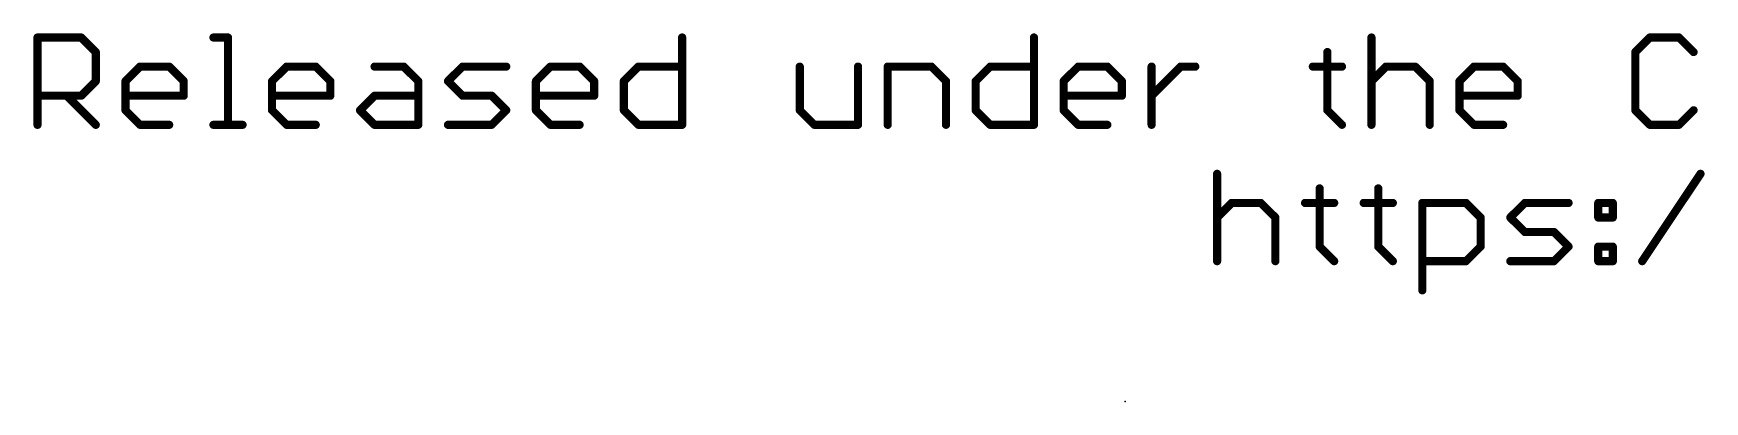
# Model space of a CAD drawing. Extents: x -44 to 63, y -18 to 50.
# Drawn here: x -44.02 to -12.91, y -17.37 to -10.51 of the extents above; entities that cross this region are included whole.
import ezdxf

# ---------------------------------------------------------------- set-up
doc = ezdxf.new("R2010")
doc.units = 0
doc.layers.add('23', color=53, linetype='CONTINUOUS')
doc.layers.add('51', color=53, linetype='CONTINUOUS')

msp = doc.modelspace()

# ---------------------------------------------------------------- linework, layer by layer
at = {"layer": '23'}
msp.add_point((-23.6982, -17.3736), dxfattribs=at)
at = {"layer": '51', "const_width": 0.1524}
for points in [[(-43.942, -12.2174), (-43.942, -10.5904)], [(-43.942, -10.5904), (-43.1285, -10.5904)], [(-43.1285, -10.5904), (-42.8573, -10.8616)], [(-40.6677, -10.5904), (-40.3965, -10.5904)], [(-40.3965, -10.5904), (-40.3965, -12.2174)], [(-31.943, -10.5904), (-31.943, -12.2174)], [(-25.3943, -10.5904), (-25.3943, -12.2174)], [(-19.1118, -10.5904), (-19.1118, -12.2174)], [(-13.9292, -10.5904), (-14.2003, -10.8616)], [(-13.3868, -10.5904), (-13.9292, -10.5904)], [(-13.1157, -10.8616), (-13.3868, -10.5904)], [(-42.8573, -10.8616), (-42.8573, -11.4039)], [(-19.9321, -10.8616), (-19.9321, -11.9462)], [(-14.2003, -10.8616), (-14.2003, -11.9462)], [(-42.3048, -11.4039), (-42.0337, -11.1327)], [(-42.0337, -11.1327), (-41.4914, -11.1327)], [(-41.4914, -11.1327), (-41.2202, -11.4039)], [(-39.5763, -11.4039), (-39.3051, -11.1327)], [(-39.3051, -11.1327), (-38.7628, -11.1327)], [(-38.7628, -11.1327), (-38.4916, -11.4039)], [(-37.6679, -11.1327), (-37.1256, -11.1327)], [(-37.1256, -11.1327), (-36.8544, -11.4039)], [(-36.3019, -11.4039), (-36.0308, -11.1327)], [(-36.0308, -11.1327), (-35.2173, -11.1327)], [(-34.6648, -11.4039), (-34.3936, -11.1327)], [(-34.3936, -11.1327), (-33.8513, -11.1327)], [(-33.8513, -11.1327), (-33.5801, -11.4039)], [(-33.0276, -11.4039), (-32.7565, -11.1327)], [(-32.7565, -11.1327), (-31.943, -11.1327)], [(-29.7533, -11.1327), (-29.7533, -11.9462)], [(-28.6687, -12.2174), (-28.6687, -11.1327)], [(-28.1162, -12.2174), (-28.1162, -11.1327)], [(-28.1162, -11.1327), (-27.3027, -11.1327)], [(-27.3027, -11.1327), (-27.0315, -11.4039)], [(-26.479, -11.4039), (-26.2078, -11.1327)], [(-26.2078, -11.1327), (-25.3943, -11.1327)], [(-24.8418, -11.4039), (-24.5707, -11.1327)], [(-24.5707, -11.1327), (-24.0283, -11.1327)], [(-24.0283, -11.1327), (-23.7572, -11.4039)], [(-23.2047, -12.2174), (-23.2047, -11.1327)], [(-23.2047, -11.6751), (-22.6624, -11.1327)], [(-22.6624, -11.1327), (-22.3912, -11.1327)], [(-20.2032, -11.1327), (-19.6609, -11.1327)], [(-19.1118, -11.4039), (-18.8406, -11.1327)], [(-18.8406, -11.1327), (-18.2983, -11.1327)], [(-18.2983, -11.1327), (-18.0271, -11.4039)], [(-17.4746, -11.4039), (-17.2035, -11.1327)], [(-17.2035, -11.1327), (-16.6611, -11.1327)], [(-16.6611, -11.1327), (-16.39, -11.4039)], [(-42.8573, -11.4039), (-43.1285, -11.6751)], [(-42.3048, -11.9462), (-42.3048, -11.4039)], [(-41.2202, -11.4039), (-41.2202, -11.6751)], [(-39.5763, -11.9462), (-39.5763, -11.4039)], [(-38.4916, -11.4039), (-38.4916, -11.6751)], [(-36.8544, -11.4039), (-36.8544, -12.2174)], [(-36.0308, -11.6751), (-36.3019, -11.4039)], [(-34.6648, -11.9462), (-34.6648, -11.4039)], [(-33.5801, -11.4039), (-33.5801, -11.6751)], [(-33.0276, -11.9462), (-33.0276, -11.4039)], [(-27.0315, -11.4039), (-27.0315, -12.2174)], [(-26.479, -11.9462), (-26.479, -11.4039)], [(-24.8418, -11.9462), (-24.8418, -11.4039)], [(-23.7572, -11.4039), (-23.7572, -11.6751)], [(-18.0271, -11.4039), (-18.0271, -12.2174)], [(-17.4746, -11.9462), (-17.4746, -11.4039)], [(-16.39, -11.4039), (-16.39, -11.6751)], [(-43.1285, -11.6751), (-43.942, -11.6751)], [(-43.3997, -11.6751), (-42.8573, -12.2174)], [(-41.2202, -11.6751), (-42.3048, -11.6751)], [(-38.4916, -11.6751), (-39.5763, -11.6751)], [(-37.9391, -11.9462), (-37.6679, -11.6751)], [(-37.6679, -11.6751), (-36.8544, -11.6751)], [(-35.4884, -11.6751), (-36.0308, -11.6751)], [(-35.2173, -11.9462), (-35.4884, -11.6751)], [(-33.5801, -11.6751), (-34.6648, -11.6751)], [(-23.7572, -11.6751), (-24.8418, -11.6751)], [(-16.39, -11.6751), (-17.4746, -11.6751)], [(-42.0337, -12.2174), (-42.3048, -11.9462)], [(-39.3051, -12.2174), (-39.5763, -11.9462)], [(-37.6679, -12.2174), (-37.9391, -11.9462)], [(-35.4884, -12.2174), (-35.2173, -11.9462)], [(-34.3936, -12.2174), (-34.6648, -11.9462)], [(-32.7565, -12.2174), (-33.0276, -11.9462)], [(-29.7533, -11.9462), (-29.4822, -12.2174)], [(-26.2078, -12.2174), (-26.479, -11.9462)], [(-24.5707, -12.2174), (-24.8418, -11.9462)], [(-19.9321, -11.9462), (-19.6609, -12.2174)], [(-17.2035, -12.2174), (-17.4746, -11.9462)], [(-14.2003, -11.9462), (-13.9292, -12.2174)], [(-13.3868, -12.2174), (-13.1157, -11.9462)], [(-41.4914, -12.2174), (-42.0337, -12.2174)], [(-40.6677, -12.2174), (-40.1254, -12.2174)], [(-38.7628, -12.2174), (-39.3051, -12.2174)], [(-36.8544, -12.2174), (-37.6679, -12.2174)], [(-36.3019, -12.2174), (-35.4884, -12.2174)], [(-33.8513, -12.2174), (-34.3936, -12.2174)], [(-31.943, -12.2174), (-32.7565, -12.2174)], [(-29.4822, -12.2174), (-28.6687, -12.2174)], [(-25.3943, -12.2174), (-26.2078, -12.2174)], [(-24.0283, -12.2174), (-24.5707, -12.2174)], [(-16.6611, -12.2174), (-17.2035, -12.2174)], [(-13.9292, -12.2174), (-13.3868, -12.2174)], [(-21.9848, -13.1304), (-21.9848, -14.7574)], [(-14.0719, -14.7574), (-12.9873, -13.1304)], [(-20.0765, -13.4016), (-20.0765, -14.4862)], [(-18.9851, -13.4016), (-18.9851, -14.4862)], [(-21.9848, -13.9439), (-21.7137, -13.6727)], [(-21.7137, -13.6727), (-21.1714, -13.6727)], [(-21.1714, -13.6727), (-20.9002, -13.9439)], [(-20.3477, -13.6727), (-19.8054, -13.6727)], [(-19.2563, -13.6727), (-18.7139, -13.6727)], [(-18.1648, -15.2997), (-18.1648, -13.6727)], [(-18.1648, -13.6727), (-17.3513, -13.6727)], [(-17.3513, -13.6727), (-17.0802, -13.9439)], [(-16.5277, -13.9439), (-16.2565, -13.6727)], [(-16.2565, -13.6727), (-15.443, -13.6727)], [(-14.8905, -13.6727), (-14.6193, -13.6727)], [(-14.8905, -13.9439), (-14.8905, -13.6727)], [(-14.6193, -13.6727), (-14.6193, -13.9439)], [(-20.9002, -13.9439), (-20.9002, -14.7574)], [(-17.0802, -13.9439), (-17.0802, -14.4862)], [(-16.2565, -14.2151), (-16.5277, -13.9439)], [(-14.6193, -13.9439), (-14.8905, -13.9439)], [(-15.7142, -14.2151), (-16.2565, -14.2151)], [(-15.443, -14.4862), (-15.7142, -14.2151)], [(-20.0765, -14.4862), (-19.8054, -14.7574)], [(-18.9851, -14.4862), (-18.7139, -14.7574)], [(-17.0802, -14.4862), (-17.3513, -14.7574)], [(-15.7142, -14.7574), (-15.443, -14.4862)], [(-14.8905, -14.4862), (-14.6193, -14.4862)], [(-14.8905, -14.7574), (-14.8905, -14.4862)], [(-14.6193, -14.4862), (-14.6193, -14.7574)], [(-17.3513, -14.7574), (-18.1648, -14.7574)], [(-16.5277, -14.7574), (-15.7142, -14.7574)], [(-14.6193, -14.7574), (-14.8905, -14.7574)]]:
    msp.add_lwpolyline(points, dxfattribs=at)
at = {"layer": '51', "const_width": 0.0762}
for points in [[(-43.9039, -10.5904, 1), (-43.9801, -10.5904)], [(-43.942, -10.5523, 1), (-43.942, -10.6285)], [(-43.1016, -10.5635, 1), (-43.1554, -10.6174)], [(-43.1285, -10.6285, 1), (-43.1285, -10.5523)], [(-40.6677, -10.5523, 1), (-40.6677, -10.6285)], [(-40.3584, -10.5904, 1), (-40.4346, -10.5904)], [(-40.3965, -10.6285, 1), (-40.3965, -10.5523)], [(-31.9049, -10.5904, 1), (-31.9811, -10.5904)], [(-25.3562, -10.5904, 1), (-25.4324, -10.5904)], [(-19.0737, -10.5904, 1), (-19.1499, -10.5904)], [(-13.9292, -10.5523, 1), (-13.9292, -10.6285)], [(-13.9022, -10.6174, 1), (-13.9561, -10.5635)], [(-13.3599, -10.5635, 1), (-13.4138, -10.6174)], [(-13.3868, -10.6285, 1), (-13.3868, -10.5523)], [(-42.8192, -10.8616, 1), (-42.8954, -10.8616)], [(-42.8843, -10.8885, 1), (-42.8304, -10.8346)], [(-19.894, -10.8616, 1), (-19.9702, -10.8616)], [(-14.2273, -10.8346, 1), (-14.1734, -10.8885)], [(-14.1622, -10.8616, 1), (-14.2384, -10.8616)], [(-13.1426, -10.8885, 1), (-13.0887, -10.8346)], [(-42.0337, -11.0946, 1), (-42.0337, -11.1708)], [(-42.0067, -11.1597, 1), (-42.0606, -11.1058)], [(-41.4644, -11.1058, 1), (-41.5183, -11.1597)], [(-41.4914, -11.1708, 1), (-41.4914, -11.0946)], [(-39.3051, -11.0946, 1), (-39.3051, -11.1708)], [(-39.2781, -11.1597, 1), (-39.332, -11.1058)], [(-38.7358, -11.1058, 1), (-38.7897, -11.1597)], [(-38.7628, -11.1708, 1), (-38.7628, -11.0946)], [(-37.6679, -11.0946, 1), (-37.6679, -11.1708)], [(-37.0987, -11.1058, 1), (-37.1525, -11.1597)], [(-37.1256, -11.1708, 1), (-37.1256, -11.0946)], [(-36.0308, -11.0946, 1), (-36.0308, -11.1708)], [(-36.0038, -11.1597, 1), (-36.0577, -11.1058)], [(-35.2173, -11.1708, 1), (-35.2173, -11.0946)], [(-34.3936, -11.0946, 1), (-34.3936, -11.1708)], [(-34.3667, -11.1597, 1), (-34.4206, -11.1058)], [(-33.8243, -11.1058, 1), (-33.8782, -11.1597)], [(-33.8513, -11.1708, 1), (-33.8513, -11.0946)], [(-32.7565, -11.0946, 1), (-32.7565, -11.1708)], [(-32.7295, -11.1597, 1), (-32.7834, -11.1058)], [(-31.943, -11.1708, 1), (-31.943, -11.0946)], [(-29.7152, -11.1327, 1), (-29.7914, -11.1327)], [(-28.6306, -11.1327, 1), (-28.7068, -11.1327)], [(-28.0781, -11.1327, 1), (-28.1543, -11.1327)], [(-28.1162, -11.0946, 1), (-28.1162, -11.1708)], [(-27.2757, -11.1058, 1), (-27.3296, -11.1597)], [(-27.3027, -11.1708, 1), (-27.3027, -11.0946)], [(-26.2078, -11.0946, 1), (-26.2078, -11.1708)], [(-26.1809, -11.1597, 1), (-26.2348, -11.1058)], [(-25.3943, -11.1708, 1), (-25.3943, -11.0946)], [(-24.5707, -11.0946, 1), (-24.5707, -11.1708)], [(-24.5437, -11.1597, 1), (-24.5976, -11.1058)], [(-24.0014, -11.1058, 1), (-24.0553, -11.1597)], [(-24.0283, -11.1708, 1), (-24.0283, -11.0946)], [(-23.1666, -11.1327, 1), (-23.2428, -11.1327)], [(-22.6624, -11.0946, 1), (-22.6624, -11.1708)], [(-22.6354, -11.1597, 1), (-22.6893, -11.1058)], [(-22.3912, -11.1708, 1), (-22.3912, -11.0946)], [(-20.2032, -11.0946, 1), (-20.2032, -11.1708)], [(-19.6609, -11.1708, 1), (-19.6609, -11.0946)], [(-18.8406, -11.0946, 1), (-18.8406, -11.1708)], [(-18.8137, -11.1597, 1), (-18.8676, -11.1058)], [(-18.2714, -11.1058, 1), (-18.3252, -11.1597)], [(-18.2983, -11.1708, 1), (-18.2983, -11.0946)], [(-17.2035, -11.0946, 1), (-17.2035, -11.1708)], [(-17.1765, -11.1597, 1), (-17.2304, -11.1058)], [(-16.6342, -11.1058, 1), (-16.6881, -11.1597)], [(-16.6611, -11.1708, 1), (-16.6611, -11.0946)], [(-42.8954, -11.4039, 1), (-42.8192, -11.4039)], [(-42.8304, -11.4308, 1), (-42.8843, -11.377)], [(-42.2667, -11.4039, 1), (-42.3429, -11.4039)], [(-42.3318, -11.377, 1), (-42.2779, -11.4308)], [(-41.1821, -11.4039, 1), (-41.2583, -11.4039)], [(-41.2471, -11.4308, 1), (-41.1932, -11.377)], [(-39.5382, -11.4039, 1), (-39.6144, -11.4039)], [(-39.6032, -11.377, 1), (-39.5493, -11.4308)], [(-38.4535, -11.4039, 1), (-38.5297, -11.4039)], [(-38.5185, -11.4308, 1), (-38.4646, -11.377)], [(-36.8163, -11.4039, 1), (-36.8925, -11.4039)], [(-36.8814, -11.4308, 1), (-36.8275, -11.377)], [(-36.275, -11.377, 1), (-36.3289, -11.4308)], [(-36.3289, -11.377, 1), (-36.275, -11.4308)], [(-34.6267, -11.4039, 1), (-34.7029, -11.4039)], [(-34.6917, -11.377, 1), (-34.6378, -11.4308)], [(-33.542, -11.4039, 1), (-33.6182, -11.4039)], [(-33.6071, -11.4308, 1), (-33.5532, -11.377)], [(-32.9895, -11.4039, 1), (-33.0657, -11.4039)], [(-33.0546, -11.377, 1), (-33.0007, -11.4308)], [(-26.9934, -11.4039, 1), (-27.0696, -11.4039)], [(-27.0584, -11.4308, 1), (-27.0046, -11.377)], [(-26.4409, -11.4039, 1), (-26.5171, -11.4039)], [(-26.5059, -11.377, 1), (-26.4521, -11.4308)], [(-24.8037, -11.4039, 1), (-24.8799, -11.4039)], [(-24.8688, -11.377, 1), (-24.8149, -11.4308)], [(-23.7191, -11.4039, 1), (-23.7953, -11.4039)], [(-23.7841, -11.4308, 1), (-23.7302, -11.377)], [(-19.1387, -11.377, 1), (-19.0849, -11.4308)], [(-17.989, -11.4039, 1), (-18.0652, -11.4039)], [(-18.0541, -11.4308, 1), (-18.0002, -11.377)], [(-17.4365, -11.4039, 1), (-17.5127, -11.4039)], [(-17.5016, -11.377, 1), (-17.4477, -11.4308)], [(-16.3519, -11.4039, 1), (-16.4281, -11.4039)], [(-16.4169, -11.4308, 1), (-16.363, -11.377)], [(-43.942, -11.637, 1), (-43.942, -11.7132)], [(-43.3727, -11.6481, 1), (-43.4266, -11.702)], [(-43.1554, -11.6481, 1), (-43.1016, -11.702)], [(-43.1285, -11.7132, 1), (-43.1285, -11.637)], [(-42.3048, -11.637, 1), (-42.3048, -11.7132)], [(-41.2583, -11.6751, 1), (-41.1821, -11.6751)], [(-41.2202, -11.7132, 1), (-41.2202, -11.637)], [(-39.5763, -11.637, 1), (-39.5763, -11.7132)], [(-38.5297, -11.6751, 1), (-38.4535, -11.6751)], [(-38.4916, -11.7132, 1), (-38.4916, -11.637)], [(-37.6679, -11.637, 1), (-37.6679, -11.7132)], [(-37.641, -11.702, 1), (-37.6949, -11.6481)], [(-36.8544, -11.7132, 1), (-36.8544, -11.637)], [(-36.0308, -11.637, 1), (-36.0308, -11.7132)], [(-36.0577, -11.702, 1), (-36.0038, -11.6481)], [(-35.4615, -11.6481, 1), (-35.5154, -11.702)], [(-35.4884, -11.7132, 1), (-35.4884, -11.637)], [(-34.6648, -11.637, 1), (-34.6648, -11.7132)], [(-33.6182, -11.6751, 1), (-33.542, -11.6751)], [(-33.5801, -11.7132, 1), (-33.5801, -11.637)], [(-24.8418, -11.637, 1), (-24.8418, -11.7132)], [(-23.7953, -11.6751, 1), (-23.7191, -11.6751)], [(-23.7572, -11.7132, 1), (-23.7572, -11.637)], [(-23.2316, -11.6481, 1), (-23.1777, -11.702)], [(-17.4746, -11.637, 1), (-17.4746, -11.7132)], [(-16.4281, -11.6751, 1), (-16.3519, -11.6751)], [(-16.39, -11.7132, 1), (-16.39, -11.637)], [(-42.2779, -11.9193, 1), (-42.3318, -11.9732)], [(-42.3429, -11.9462, 1), (-42.2667, -11.9462)], [(-39.5493, -11.9193, 1), (-39.6032, -11.9732)], [(-39.6144, -11.9462, 1), (-39.5382, -11.9462)], [(-37.9122, -11.9193, 1), (-37.966, -11.9732)], [(-37.966, -11.9193, 1), (-37.9122, -11.9732)], [(-35.1903, -11.9732, 1), (-35.2442, -11.9193)], [(-35.2442, -11.9732, 1), (-35.1903, -11.9193)], [(-34.6378, -11.9193, 1), (-34.6917, -11.9732)], [(-34.7029, -11.9462, 1), (-34.6267, -11.9462)], [(-33.0007, -11.9193, 1), (-33.0546, -11.9732)], [(-33.0657, -11.9462, 1), (-32.9895, -11.9462)], [(-29.7264, -11.9193, 1), (-29.7803, -11.9732)], [(-29.7914, -11.9462, 1), (-29.7152, -11.9462)], [(-26.4521, -11.9193, 1), (-26.5059, -11.9732)], [(-26.5171, -11.9462, 1), (-26.4409, -11.9462)], [(-24.8149, -11.9193, 1), (-24.8688, -11.9732)], [(-24.8799, -11.9462, 1), (-24.8037, -11.9462)], [(-19.9051, -11.9193, 1), (-19.959, -11.9732)], [(-19.9702, -11.9462, 1), (-19.894, -11.9462)], [(-17.4477, -11.9193, 1), (-17.5016, -11.9732)], [(-17.5127, -11.9462, 1), (-17.4365, -11.9462)], [(-14.1734, -11.9193, 1), (-14.2273, -11.9732)], [(-14.2384, -11.9462, 1), (-14.1622, -11.9462)], [(-13.0887, -11.9732, 1), (-13.1426, -11.9193)], [(-43.9801, -12.2174, 1), (-43.9039, -12.2174)], [(-42.8843, -12.2443, 1), (-42.8304, -12.1905)], [(-42.0337, -12.1793, 1), (-42.0337, -12.2555)], [(-42.0606, -12.2443, 1), (-42.0067, -12.1905)], [(-41.4914, -12.2555, 1), (-41.4914, -12.1793)], [(-40.6677, -12.1793, 1), (-40.6677, -12.2555)], [(-40.4346, -12.2174, 1), (-40.3584, -12.2174)], [(-40.1254, -12.2555, 1), (-40.1254, -12.1793)], [(-39.3051, -12.1793, 1), (-39.3051, -12.2555)], [(-39.332, -12.2443, 1), (-39.2781, -12.1905)], [(-38.7628, -12.2555, 1), (-38.7628, -12.1793)], [(-37.6679, -12.1793, 1), (-37.6679, -12.2555)], [(-37.6949, -12.2443, 1), (-37.641, -12.1905)], [(-36.8925, -12.2174, 1), (-36.8163, -12.2174)], [(-36.8544, -12.2555, 1), (-36.8544, -12.1793)], [(-36.3019, -12.1793, 1), (-36.3019, -12.2555)], [(-35.5154, -12.1905, 1), (-35.4615, -12.2443)], [(-35.4884, -12.2555, 1), (-35.4884, -12.1793)], [(-34.3936, -12.1793, 1), (-34.3936, -12.2555)], [(-34.4206, -12.2443, 1), (-34.3667, -12.1905)], [(-33.8513, -12.2555, 1), (-33.8513, -12.1793)], [(-32.7565, -12.1793, 1), (-32.7565, -12.2555)], [(-32.7834, -12.2443, 1), (-32.7295, -12.1905)], [(-31.9811, -12.2174, 1), (-31.9049, -12.2174)], [(-31.943, -12.2555, 1), (-31.943, -12.1793)], [(-29.4822, -12.1793, 1), (-29.4822, -12.2555)], [(-29.5091, -12.2443, 1), (-29.4552, -12.1905)], [(-28.7068, -12.2174, 1), (-28.6306, -12.2174)], [(-28.6687, -12.2555, 1), (-28.6687, -12.1793)], [(-28.1543, -12.2174, 1), (-28.0781, -12.2174)], [(-27.0696, -12.2174, 1), (-26.9934, -12.2174)], [(-26.2078, -12.1793, 1), (-26.2078, -12.2555)], [(-26.2348, -12.2443, 1), (-26.1809, -12.1905)], [(-25.4324, -12.2174, 1), (-25.3562, -12.2174)], [(-25.3943, -12.2555, 1), (-25.3943, -12.1793)], [(-24.5707, -12.1793, 1), (-24.5707, -12.2555)], [(-24.5976, -12.2443, 1), (-24.5437, -12.1905)], [(-24.0283, -12.2555, 1), (-24.0283, -12.1793)], [(-23.2428, -12.2174, 1), (-23.1666, -12.2174)], [(-19.6878, -12.2443, 1), (-19.634, -12.1905)], [(-19.1499, -12.2174, 1), (-19.0737, -12.2174)], [(-18.0652, -12.2174, 1), (-17.989, -12.2174)], [(-17.2035, -12.1793, 1), (-17.2035, -12.2555)], [(-17.2304, -12.2443, 1), (-17.1765, -12.1905)], [(-16.6611, -12.2555, 1), (-16.6611, -12.1793)], [(-13.9292, -12.1793, 1), (-13.9292, -12.2555)], [(-13.9561, -12.2443, 1), (-13.9022, -12.1905)], [(-13.4138, -12.1905, 1), (-13.3599, -12.2443)], [(-13.3868, -12.2555, 1), (-13.3868, -12.1793)], [(-21.9467, -13.1304, 1), (-22.0229, -13.1304)], [(-12.9556, -13.1515, 1), (-13.019, -13.1093)], [(-20.0384, -13.4016, 1), (-20.1146, -13.4016)], [(-18.947, -13.4016, 1), (-19.0232, -13.4016)], [(-21.7137, -13.6346, 1), (-21.7137, -13.7108)], [(-21.6867, -13.6997, 1), (-21.7406, -13.6458)], [(-21.1444, -13.6458, 1), (-21.1983, -13.6997)], [(-21.1714, -13.7108, 1), (-21.1714, -13.6346)], [(-20.3477, -13.6346, 1), (-20.3477, -13.7108)], [(-19.8054, -13.7108, 1), (-19.8054, -13.6346)], [(-19.2563, -13.6346, 1), (-19.2563, -13.7108)], [(-18.7139, -13.7108, 1), (-18.7139, -13.6346)], [(-18.1267, -13.6727, 1), (-18.2029, -13.6727)], [(-18.1648, -13.6346, 1), (-18.1648, -13.7108)], [(-17.3244, -13.6458, 1), (-17.3783, -13.6997)], [(-17.3513, -13.7108, 1), (-17.3513, -13.6346)], [(-16.2565, -13.6346, 1), (-16.2565, -13.7108)], [(-16.2296, -13.6997, 1), (-16.2834, -13.6458)], [(-15.443, -13.7108, 1), (-15.443, -13.6346)], [(-14.8905, -13.6346, 1), (-14.8905, -13.7108)], [(-14.8524, -13.6727, 1), (-14.9286, -13.6727)], [(-14.5812, -13.6727, 1), (-14.6574, -13.6727)], [(-14.6193, -13.7108, 1), (-14.6193, -13.6346)], [(-22.0118, -13.917, 1), (-21.9579, -13.9708)], [(-20.8621, -13.9439, 1), (-20.9383, -13.9439)], [(-20.9271, -13.9708, 1), (-20.8732, -13.917)], [(-17.0421, -13.9439, 1), (-17.1183, -13.9439)], [(-17.1071, -13.9708, 1), (-17.0532, -13.917)], [(-16.5007, -13.917, 1), (-16.5546, -13.9708)], [(-16.5546, -13.917, 1), (-16.5007, -13.9708)], [(-14.8905, -13.9058, 1), (-14.8905, -13.982)], [(-14.9286, -13.9439, 1), (-14.8524, -13.9439)], [(-14.6574, -13.9439, 1), (-14.5812, -13.9439)], [(-14.6193, -13.982, 1), (-14.6193, -13.9058)], [(-16.2565, -14.177, 1), (-16.2565, -14.2532)], [(-16.2834, -14.242, 1), (-16.2296, -14.1881)], [(-15.6872, -14.1881, 1), (-15.7411, -14.242)], [(-15.7142, -14.2532, 1), (-15.7142, -14.177)], [(-20.0496, -14.4593, 1), (-20.1035, -14.5132)], [(-20.1146, -14.4862, 1), (-20.0384, -14.4862)], [(-18.9581, -14.4593, 1), (-19.012, -14.5132)], [(-19.0232, -14.4862, 1), (-18.947, -14.4862)], [(-17.1183, -14.4862, 1), (-17.0421, -14.4862)], [(-17.0532, -14.5132, 1), (-17.1071, -14.4593)], [(-15.4161, -14.5132, 1), (-15.4699, -14.4593)], [(-15.4699, -14.5132, 1), (-15.4161, -14.4593)], [(-14.8905, -14.4481, 1), (-14.8905, -14.5243)], [(-14.8524, -14.4862, 1), (-14.9286, -14.4862)], [(-14.5812, -14.4862, 1), (-14.6574, -14.4862)], [(-14.6193, -14.5243, 1), (-14.6193, -14.4481)], [(-22.0229, -14.7574, 1), (-21.9467, -14.7574)], [(-20.9383, -14.7574, 1), (-20.8621, -14.7574)], [(-19.8323, -14.7843, 1), (-19.7784, -14.7305)], [(-18.7409, -14.7843, 1), (-18.687, -14.7305)], [(-18.1648, -14.7193, 1), (-18.1648, -14.7955)], [(-17.3783, -14.7305, 1), (-17.3244, -14.7843)], [(-17.3513, -14.7955, 1), (-17.3513, -14.7193)], [(-16.5277, -14.7193, 1), (-16.5277, -14.7955)], [(-15.7411, -14.7305, 1), (-15.6872, -14.7843)], [(-15.7142, -14.7955, 1), (-15.7142, -14.7193)], [(-14.8905, -14.7193, 1), (-14.8905, -14.7955)], [(-14.9286, -14.7574, 1), (-14.8524, -14.7574)], [(-14.6574, -14.7574, 1), (-14.5812, -14.7574)], [(-14.6193, -14.7955, 1), (-14.6193, -14.7193)], [(-14.1036, -14.7363, 1), (-14.0402, -14.7785)], [(-18.2029, -15.2997, 1), (-18.1267, -15.2997)]]:
    msp.add_lwpolyline(points, format="xyb", dxfattribs=at)

doc.saveas('drawing.dxf')
